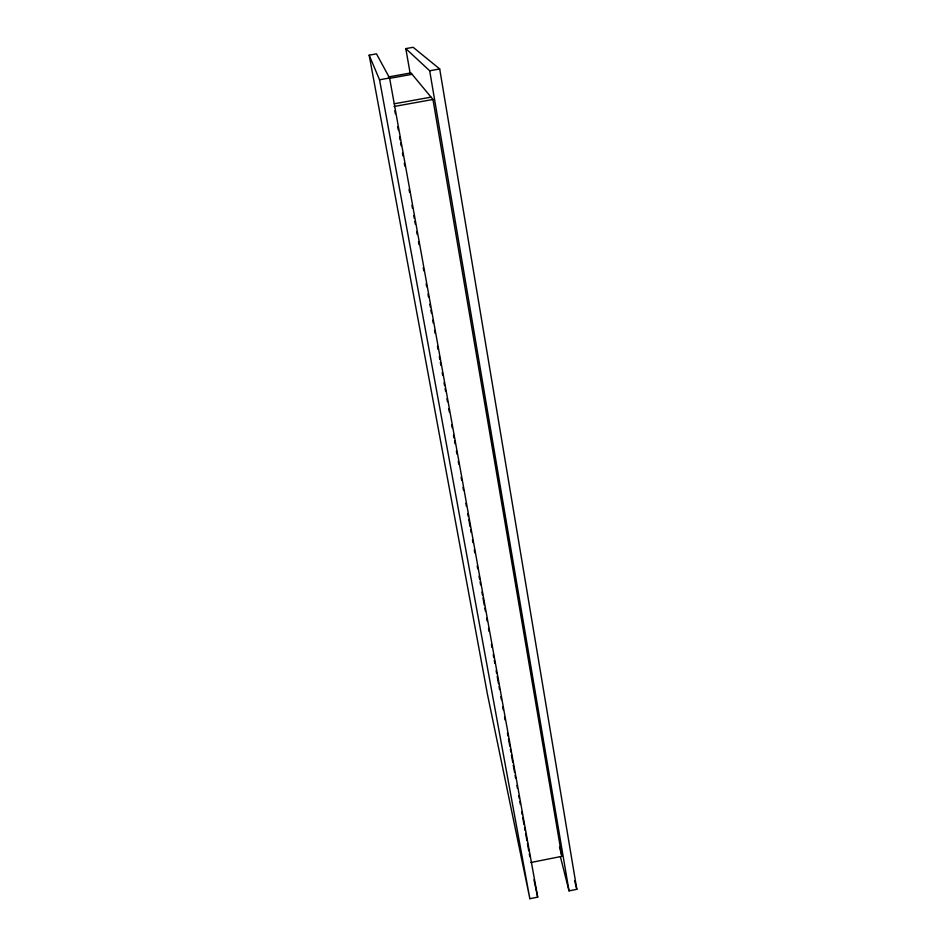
<?xml version="1.0" encoding="UTF-8"?>
<svg xmlns="http://www.w3.org/2000/svg" width="946" height="946" viewBox="0 0 946 946"><rect width="100%" height="100%" fill="white"/><g stroke="black" fill="none" stroke-linecap="round" stroke-linejoin="round"><path stroke-width="1.42" d="M530.872 862.504L561.865 856.331L432.961 99.472L410.954 72.901L388.392 76.957M529.855 898.7L537.695 897.139L389.586 77.986L376.496 53.863L369.165 55.187L487.521 694.648L529.855 898.7L379.547 79.783L369.165 55.187M560.387 856.709L569.019 890.872L576.835 889.311L439.701 68.963L413.142 47.3L405.81 48.613L410.15 73.339M379.547 79.783L389.586 77.986M405.81 48.613L429.685 70.773L439.701 68.963M389.184 78.435L412.113 74.308M394.34 103.764L431.033 97.142M394.044 106.496L432.961 99.472M574.612 880.785L576.835 889.311M559.5 847.025L561.865 856.331M533.946 879.804L537.695 897.139M394.837 110.859L395.357 113.768M397.722 126.847L398.254 129.756M399.567 137.028L400.099 139.937M400.619 142.846L401.151 145.743M402.464 153.016L402.984 155.924M404.309 163.197L404.829 166.106M409.039 189.366L409.571 192.275M411.936 205.353L412.468 208.262M413.78 215.534L414.301 218.443M414.833 221.352L415.353 224.261M416.678 231.522L417.198 234.431M418.51 241.703L419.043 244.612M423.252 267.872L423.773 270.781M426.149 283.871L426.67 286.768M427.982 294.04L428.514 296.949M429.827 304.222L430.359 307.131M430.879 310.04L431.411 312.937M432.724 320.209L433.256 323.118M434.569 330.39L435.089 333.299M437.466 346.378L437.986 349.287M439.299 356.559L439.831 359.468M440.351 362.377L440.883 365.286M442.196 372.547L442.728 375.456M444.041 382.728L444.561 385.637M445.093 388.546L445.613 391.455M446.938 398.715L447.458 401.624M448.771 408.897L449.303 411.806M451.668 424.884L452.2 427.793M453.512 435.065L454.033 437.974M454.565 440.883L455.097 443.792M456.41 451.065L456.93 453.962M458.254 461.234L458.775 464.143M461.14 477.233L461.672 480.142M462.984 487.403L463.516 490.312M465.881 503.402L466.402 506.311M467.726 513.572L468.246 516.481M468.778 519.389L470.091 526.662M470.611 529.571L471.143 532.48M472.456 539.74L472.988 542.649M474.301 549.922L474.821 552.831M477.198 565.909L477.718 568.818M479.043 576.09L479.563 578.999M480.095 581.908L480.615 584.817M481.928 592.078L482.46 594.987M482.98 597.896L484.305 605.168M484.825 608.077L485.357 610.986M486.67 618.258L487.19 621.155M488.514 628.428L489.035 631.337M491.4 644.427L491.932 647.336M493.244 654.597L493.777 657.505M494.297 660.414L494.829 663.323M496.142 670.596L496.662 673.505M497.194 676.402L498.507 683.674M499.039 686.583L499.559 689.492M500.872 696.764L501.404 699.673M502.716 706.934L503.248 709.843M504.561 717.115L505.093 720.024M507.458 733.103L507.978 736.012M508.51 738.921L509.823 746.193M510.355 749.102L510.875 752.011M511.408 754.92L512.72 762.18M513.24 765.089L514.565 772.362M515.085 775.271L515.617 778.18M516.93 785.452L517.45 788.349M518.775 795.621L519.295 798.53M519.827 801.439L520.347 804.348M521.66 811.621L522.192 814.53M522.712 817.427L524.037 824.699M524.557 827.608L525.089 830.517M525.609 833.426L526.934 840.698M527.454 843.596L528.767 850.868M529.299 853.777L529.819 856.686M429.685 70.773L569.019 890.872"/></g></svg>
